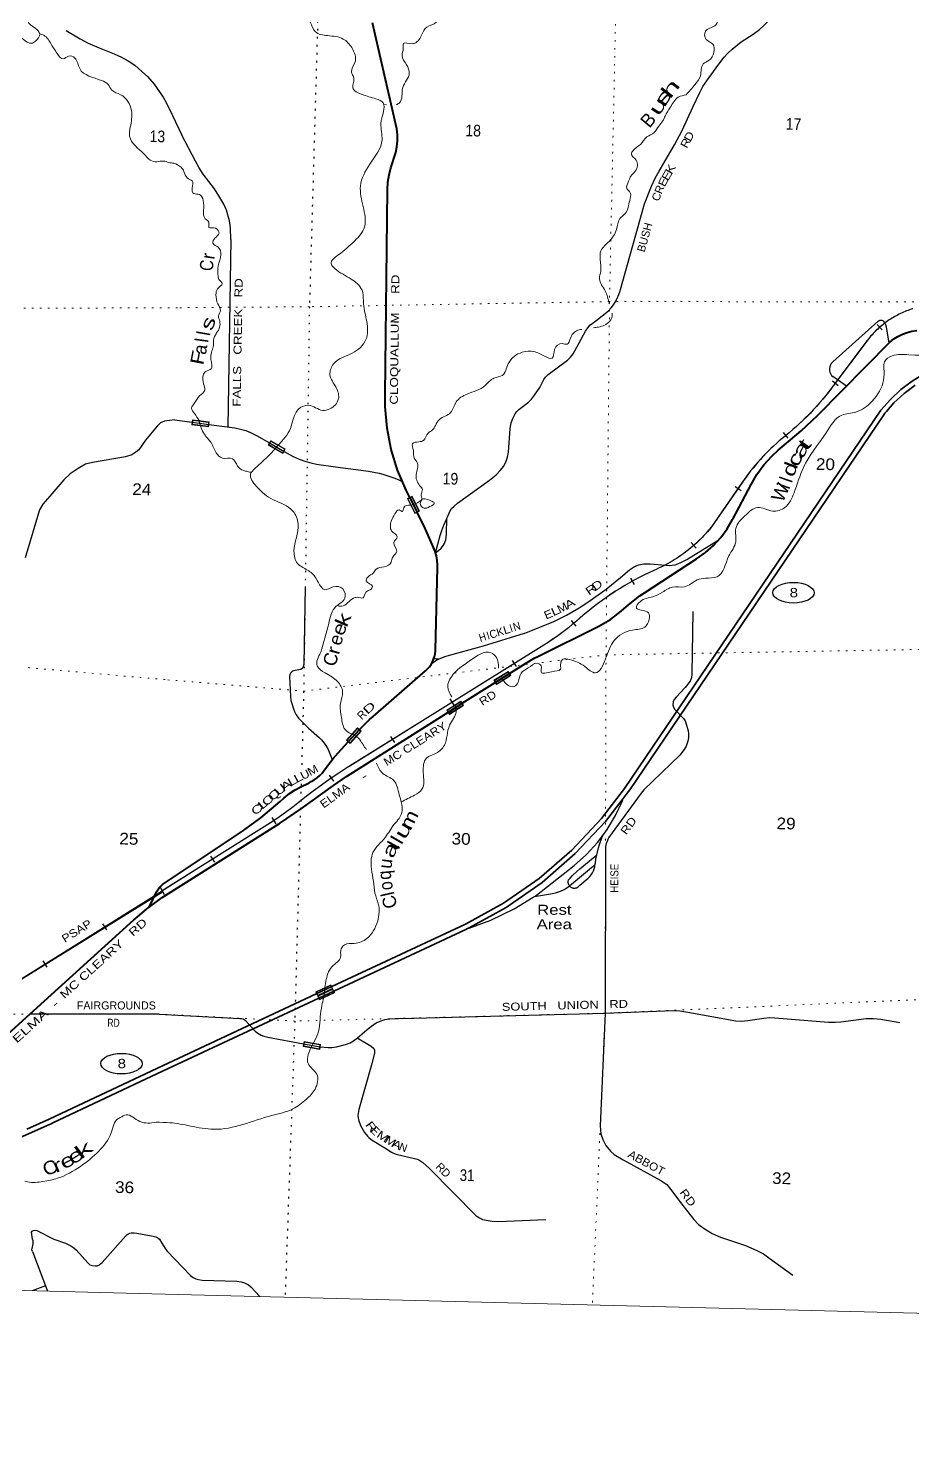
# Model space of a CAD drawing. Header units: feet. Extents: x -751810 to -497223, y -177792 to 12311.
# Drawn here: x -597075 to -583804, y -177792 to -156551 of the extents above; entities that cross this region are included whole.
import ezdxf
from ezdxf.enums import TextEntityAlignment as Align

# ---------------------------------------------------------------- set-up
doc = ezdxf.new("R2010")
doc.units = ezdxf.units.FT
doc.header["$LTSCALE"] = 80
doc.linetypes.add('DOTTED', pattern=[1.5, 0.3, -1.2])
for name, color, linetype, lineweight in [('17', 7, 'Continuous', 25), ('23', 7, 'Continuous', 70), ('24', 7, 'Continuous', 25), ('26', 7, 'Continuous', 40), ('29', 7, 'Continuous', 25), ('31', 7, 'Continuous', 13), ('34', 7, 'Continuous', 25), ('39', 7, 'Continuous', 13), ('4', 7, 'Continuous', 13), ('59', 7, 'Continuous', 13), ('6', 7, 'DOTTED', 25), ('61', 7, 'Continuous', 13), ('7', 7, 'DOTTED', 13)]:
    doc.layers.add(name, color=color, linetype=linetype, lineweight=lineweight)
for name, color, linetype in [('27', 7, 'Continuous'), ('30', 7, 'Continuous'), ('41', 7, 'Continuous'), ('45', 7, 'Continuous')]:
    doc.layers.add(name, color=color, linetype=linetype)

msp = doc.modelspace()

# ---------------------------------------------------------------- linework, layer by layer
at = {"layer": '17'}
for centre in [(-585592.11, -165015.45), (-595676.39, -172078.05)]:
    msp.add_ellipse(centre, major_axis=(-309.24, 1), ratio=0.500121, dxfattribs=at)
at = {"layer": '23', "lineweight": 35}
for points in [[(-595134.45, -172143.83), (-592520.01, -170921.84), (-590515.5, -169984.95), (-589945.25, -169671.21), (-589410.93, -169299.59), (-588918.37, -168874.15), (-588472.98, -168399.55), (-588128.5, -167951.88), (-584279.72, -162278.35), (-584138.83, -162116.29), (-583981.77, -161969.85), (-583810.27, -161840.63), (-583626.2, -161730.05)], [(-588150.2, -168102.93), (-588086.29, -168019.87), (-588066.91, -167994.69), (-588050.07, -167969.87), (-584237.38, -162349.53), (-584219.7, -162323.47), (-584198.89, -162299.53), (-584084.88, -162168.39), (-583933.57, -162027.31), (-583768.33, -161902.81)], [(-590483.74, -170052.89), (-590458.74, -170039.2), (-589905.71, -169734.94), (-589364.94, -169358.83), (-588866.44, -168928.26), (-588415.68, -168447.94), (-588150.2, -168102.93)], [(-595136.65, -172228.13), (-592488.29, -170989.8), (-590508.74, -170064.57), (-590483.74, -170052.89)], [(-597285.04, -173221.68), (-597244.01, -173205.04), (-596755.61, -172989.71), (-596730.37, -172978.58), (-596705.61, -172966.92), (-595136.65, -172228.13)], [(-597096.84, -173058.23), (-596762.57, -172910.85), (-595134.45, -172143.83)]]:
    msp.add_lwpolyline(points, dxfattribs=at)
at = {"layer": '24'}
for points in [[(-588454.55, -168657.29), (-588387.22, -168567), (-588262.23, -168356.58), (-588159.92, -168134.26), (-588150.2, -168102.93)], [(-589469.43, -169564.75), (-589451, -169553.38), (-589449.8, -169552.43), (-588883.41, -169104.51), (-588699.52, -168943.02), (-588533.52, -168763.19), (-588454.55, -168657.29)], [(-588544.01, -168947.93), (-588518.22, -168839.34), (-588503.59, -168792.68), (-588467.43, -168692.84), (-588454.55, -168657.29)], [(-588954.89, -169409.75), (-588958.47, -169404.91), (-588963.28, -169396.73), (-588967.2, -169388.1), (-588970.2, -169379.11), (-588972.25, -169369.85), (-588973.31, -169360.42), (-588973.39, -169350.94), (-588972.9, -169345.92), (-588966.85, -169320.95), (-588945.19, -169295.92), (-588909.4, -169254.55), (-588845.35, -169194.53), (-588796.42, -169156.29), (-588571.68, -168970.78), (-588544.01, -168947.93)], [(-588571.2, -169101.96), (-588565.64, -169067.69), (-588550.95, -168977.17), (-588544.01, -168947.93)], [(-588954.89, -169409.75), (-588594.77, -169113.27), (-588571.2, -169101.96)], [(-588954.89, -169409.75), (-588952.84, -169412.53), (-588946.44, -169419.53), (-588939.35, -169425.82), (-588931.63, -169431.33), (-588923.38, -169436.01), (-588914.69, -169439.8), (-588905.65, -169442.66), (-588896.36, -169444.56), (-588886.92, -169445.47), (-588877.44, -169445.4), (-588868.02, -169444.33), (-588858.76, -169442.29), (-588850.33, -169439.48), (-588825.29, -169424.9), (-588800.33, -169403.62), (-588672.62, -169294.76), (-588649.23, -169271.24), (-588628.42, -169245.41), (-588610.43, -169217.55), (-588595.45, -169187.96), (-588583.64, -169156.96), (-588575.14, -169124.9), (-588573.9, -169117.69), (-588571.2, -169101.96)], [(-589469.43, -169564.75), (-589449.8, -169564.26), (-589207.26, -169524.44), (-589147.39, -169510.63), (-589089.29, -169490.65), (-589033.6, -169464.7), (-588992.29, -169440.54), (-588954.89, -169409.75)], [(-590483.74, -170052.89), (-590458.74, -170044.13), (-590131.76, -169925.76), (-589781.62, -169757.41), (-589499.8, -169583.5), (-589469.43, -169564.75)]]:
    msp.add_lwpolyline(points, dxfattribs=at)
at = {"layer": '26'}
for p, q in [((-591351.79, -163585.35), (-591238.21, -163811.27)), ((-590069.08, -166363.06), (-589853.18, -166226.89)), ((-590561.93, -166673.89), (-590069.08, -166363.06)), ((-590777.84, -166810.06), (-590561.93, -166673.89)), ((-592276.81, -167253), (-592103.24, -167064.75)), ((-595293.83, -169755.86), (-595262.8, -169732.29))]:
    msp.add_line(p, q, dxfattribs=at)
for points in [[(-591351.79, -163585.35), (-591405.97, -163477.57), (-591533.35, -163178.08), (-591628.73, -162866.93), (-591691.06, -162547.51), (-591719.66, -162223.32), (-591720.83, -162041.76), (-591682.82, -158971.24), (-591678.04, -158859.57), (-591661.62, -158749.02), (-591633.73, -158640.79), (-591619.15, -158597.65), (-591575.14, -158459.41), (-591561.7, -158414.35), (-591543.1, -158327.04), (-591533.72, -158238.26), (-591533.68, -158148.98), (-591542.97, -158060.2), (-591911.78, -156469.81)], [(-589853.18, -166226.89), (-589613.5, -166075.73), (-589472.53, -165992.82), (-589437.41, -165975.13), (-588511.52, -165518.97), (-588338.43, -165414.81), (-588177.17, -165293.13), (-588070.45, -165196.45), (-587899.32, -165063.27), (-587828.1, -165015.76), (-587045.6, -164506.25), (-586914.49, -164412.82), (-586793.86, -164306.21), (-586685.04, -164187.57), (-586589.21, -164058.2), (-586507.43, -163919.53), (-586502.42, -163909.83), (-586228.76, -163392.59), (-586140.21, -163240.46), (-586036.24, -163098.42), (-585918, -162968.03), (-585821.9, -162879.75), (-585634.81, -162723.03), (-585476.48, -162588.34), (-585230.5, -162359.21), (-584144.91, -161255.41), (-584086.83, -161209.76), (-584024.29, -161170.43), (-583957.99, -161137.86), (-583888.64, -161112.39), (-583817.02, -161094.31), (-583743.89, -161083.82)], [(-592103.24, -167064.75), (-591956.91, -166918.96), (-591900.92, -166870.59), (-591116.38, -166185.3), (-591084.64, -166156.47), (-591056.08, -166124.48), (-591031.02, -166089.69), (-591009.74, -166052.46), (-590992.47, -166013.21), (-590979.39, -165972.38), (-590970.65, -165930.4), (-590966.35, -165887.73), (-590965.89, -165871.35), (-590932.79, -164635.88), (-590932.45, -164596.61), (-590937.44, -164529.68), (-590949.4, -164463.63), (-590968.19, -164399.19), (-590993.62, -164337.07), (-591134.96, -164016.64), (-591238.21, -163811.27)], [(-595067.52, -169583.92), (-593307.92, -168475.69), (-592975.39, -168252.61), (-592496.2, -167904.77), (-592299.94, -167770.02), (-590777.84, -166810.06)], [(-595062.51, -169392.28), (-593859.4, -168591.28), (-593585.28, -168389.25), (-593294.99, -168145.61), (-593238.6, -168095.31), (-593157.16, -168028.27), (-593069.15, -167970.12), (-592997.05, -167931.58), (-592858.66, -167864.15), (-592829.68, -167848.86), (-592783.92, -167823.38), (-592741.08, -167793.26), (-592701.62, -167758.83), (-592665.97, -167720.46), (-592634.54, -167678.57), (-592628.73, -167669.74), (-592502.34, -167500.84), (-592426.04, -167414.45), (-592276.81, -167253)], [(-595262.8, -169732.29), (-595148.72, -169502.87), (-595131.02, -169471.2), (-595110.11, -169441.55), (-595086.21, -169414.25), (-595062.51, -169392.28)], [(-595262.93, -169732.54), (-595262.8, -169732.29), (-595067.52, -169583.92)], [(-598584.31, -172722.3), (-597051.8, -171335.15), (-595490.95, -169922.35), (-595465.81, -169899.59), (-595440.95, -169878.81), (-595293.83, -169755.85)]]:
    msp.add_lwpolyline(points, dxfattribs=at)
at = {"layer": '29'}
for p, q in [((-594035.6, -159719.15), (-594082.74, -162527.47)), ((-585003.82, -161554.04), (-584320.98, -160941.13)), ((-584796.66, -161918.76), (-585002.84, -161773.84)), ((-594880.38, -162424.64), (-594617.91, -162459.11)), ((-594617.91, -162459.11), (-594363.76, -162493.05)), ((-594363.76, -162493.05), (-593978.12, -162544.55)), ((-593456.93, -162768.42), (-593236.31, -162896.41)), ((-592920.19, -164921.8), (-592938.87, -166090.22)), ((-587100.55, -165294.56), (-587116.31, -166230.27)), ((-595113.31, -171335.06), (-597052.9, -171335.07)), ((-595113.31, -171335.06), (-593901.88, -171398.95)), ((-593480.35, -171682.45), (-592944.38, -171781.6)), ((-592944.38, -171781.6), (-592693.82, -171827.87)), ((-597012.1, -174897.12), (-596788.54, -175489.07)), ((-596818.15, -175412.24), (-597016.28, -175483.1))]:
    msp.add_line(p, q, dxfattribs=at)
for points in [[(-587829.62, -159180.79), (-587723.18, -158919.41), (-587667.74, -158799.93), (-587608.03, -158693.26), (-587377.72, -158296.45), (-587262.57, -158083.11), (-587104.77, -157733.23), (-586998.15, -157511.35), (-586951.23, -157421.75), (-586882.99, -157323.61), (-586729.46, -157106), (-586632.43, -156981.2), (-586576.98, -156923.6), (-586511.94, -156862.79), (-586375.47, -156751.85), (-586196.34, -156640.92), (-586101.44, -156569.45), (-586034.27, -156504.38), (-585913.78, -156383.84), (-585872.2, -156333.7)], [(-596507.15, -156585.59), (-596298.95, -156707.49), (-596174.69, -156773.43), (-596013.71, -156845.85), (-595784.65, -156932.33), (-595677.68, -156980.97), (-595577.21, -157036.1), (-595474.56, -157104.2), (-595369.76, -157196.08), (-595286.56, -157274.99), (-595188.24, -157386.32), (-595049.94, -157585.22), (-595006.72, -157665.2), (-594911.65, -157857.62), (-594768.73, -158154)], [(-594035.6, -159719.15), (-594039.25, -159542.78), (-594056.31, -159436.11), (-594103.22, -159278.24), (-594141.61, -159188.64), (-594214.11, -159060.64), (-594282.34, -158958.24), (-594448.67, -158736.37), (-594512.64, -158642.5), (-594568.09, -158544.37), (-594768.85, -158153.66)], [(-588193.9, -160489.75), (-588188.54, -160469.16), (-587829.62, -159180.79)], [(-588712.6, -161095.22), (-588680.13, -161042.67), (-588659.87, -161017.07), (-588647.62, -161004.81), (-588614.03, -160975.47), (-588560.19, -160936.54), (-588370.4, -160787.2), (-588329.34, -160745.06), (-588295.76, -160699.73), (-588270.17, -160659.2), (-588240.32, -160603.73), (-588211.52, -160540.8), (-588193.9, -160489.75)], [(-584320.98, -160941.13), (-584306.42, -160932.81), (-584294.69, -160929.61), (-584265.37, -160928.01), (-584257.37, -160931.74), (-584246.71, -160939.21), (-584230.85, -160960.16)], [(-584230.85, -160960.16), (-584213.66, -160991.48), (-584203.45, -161027.02), (-584163.52, -161270.98)], [(-590796.07, -163903.06), (-590746.48, -163785.2), (-590721.96, -163749.99), (-590686.77, -163716.93), (-590632.4, -163673.19), (-590154.73, -163327.58), (-590055.57, -163247.57), (-589992.66, -163182.51), (-589941.48, -163116.37), (-589905.23, -163043.84), (-589883.9, -162981.97), (-589868.98, -162909.43), (-589843.39, -162551.01), (-589829.53, -162468.88), (-589805, -162401.67), (-589769.82, -162334.47), (-589750.63, -162304.6), (-589715.44, -162269.4), (-589570.43, -162158.46), (-589524.59, -162114.73), (-589476.61, -162051.79), (-589399.84, -161936.59), (-589340.13, -161817.12), (-589315.61, -161784.05), (-589276.15, -161744.58), (-588981.87, -161526.97), (-588940.83, -161484.84), (-588919.51, -161458.17), (-588900.84, -161433.1), (-588871.53, -161386.7), (-588712.6, -161095.22)], [(-585003.82, -161554.04), (-585024.52, -161577.64), (-585037.31, -161597.91), (-585049.04, -161629.91), (-585053.31, -161650.18), (-585051.17, -161686.45), (-585046.91, -161705.65), (-585038.38, -161729.12), (-585026.65, -161746.18), (-585020.25, -161755.78), (-585002.84, -161773.84)], [(-594880.38, -162424.64), (-595030.5, -162440.83), (-595088.84, -162468.93), (-595142.87, -162518.66), (-595315.74, -162726.2), (-595417.3, -162871.05), (-595462.68, -162907.8), (-595521.03, -162948.87), (-595618.27, -162976.98), (-596110.96, -163063.45), (-596216.84, -163087.24), (-596327.05, -163149.93), (-596445.9, -163234.25), (-596543.14, -163322.88), (-596750.59, -163565.01), (-596856.47, -163688.24), (-596906.17, -163772.56), (-597122.26, -164490.31)], [(-593978.12, -162544.55), (-593891.03, -162562.55), (-593812.13, -162583.88), (-593739.63, -162611.62), (-593661.4, -162650.23)], [(-593661.4, -162650.23), (-593651.02, -162655.82), (-593456.93, -162768.42)], [(-593236.31, -162896.41), (-593102.03, -162974.28), (-593010.34, -163014.81), (-592912.25, -163048.95), (-592835.48, -163068.15), (-592748.05, -163085.21), (-592464.44, -163125.75), (-591967.59, -163194.02), (-591811.92, -163221.75), (-591756.48, -163236.68), (-591677.58, -163262.28), (-591573.09, -163298.55), (-591515.52, -163322.02), (-591462.21, -163349.75)], [(-590961.99, -164416.94), (-590895.77, -164158.55), (-590871.24, -164083.88), (-590838.72, -164001.2), (-590796.07, -163903.06)], [(-590961.99, -164416.94), (-590917.62, -164380.95), (-590879.24, -164344.68), (-590845.12, -164299.88), (-590831.79, -164276.95), (-590817.4, -164246.54), (-590809.4, -164223.62), (-590804.6, -164188.94), (-590800.34, -164131.34), (-590796.07, -163903.06)], [(-589632.09, -165626.16), (-589187.14, -165446.59), (-588996.28, -165349.53), (-588807.56, -165241.79), (-588663.61, -165146.85), (-588402.39, -164964.44), (-588189.14, -164789.5), (-588052.67, -164670.03), (-587979.09, -164624.16), (-587911.92, -164597.49), (-587836.22, -164583.63), (-587745.59, -164580.43), (-587447.05, -164606.03), (-587410.79, -164603.89), (-587366.01, -164597.49), (-587325.45, -164583.62), (-587284.97, -164563.36), (-587193.28, -164516.42), (-586721.25, -164227.05)], [(-589632.09, -165626.16), (-590249.26, -165814.67), (-590794.5, -165968.08)], [(-592938.87, -166090.22), (-592947.98, -166126.88), (-592954.38, -166141.81), (-592964.5, -166151.95), (-592986.37, -166165.28), (-593013.55, -166173.28), (-593096.71, -166188.21), (-593110.05, -166193.01), (-593119.64, -166200.48), (-593139.36, -166222.35), (-593151.63, -166246.35), (-593156.42, -166271.41), (-593141.5, -166572.22), (-593132.97, -166630.89), (-593115.91, -166693.82), (-593095.65, -166758.89), (-593081.25, -166794.63), (-593053.53, -166846.9), (-593019.41, -166894.9), (-592981.56, -166939.16), (-592870.68, -167045.83), (-592706.48, -167190.9), (-592676.09, -167221.31), (-592633.98, -167269.83), (-592608.92, -167306.64), (-592576.4, -167367.97), (-592516.45, -167516.82)], [(-590912.57, -166011.68), (-590932.56, -166021.02), (-590948.82, -166030.88), (-590975.47, -166049.01), (-591033.4, -166093.85)], [(-590912.57, -166011.68), (-590933.09, -166012.49), (-590950.15, -166011.42), (-590965.88, -166007.41), (-590976.81, -166000.76), (-590986.23, -165993.74)], [(-590794.5, -165968.08), (-590831.27, -165978.89), (-590851.79, -165986.08), (-590912.57, -166011.68)], [(-587116.31, -166230.27), (-587123.93, -166292.5), (-587142.05, -166340.51), (-587218.82, -166438.65), (-587355.3, -166579.45), (-587384.09, -166616.78), (-587397.95, -166651.99), (-587403.28, -166697.85), (-587393.68, -166733.06), (-587373.43, -166766.12), (-587244.41, -166899.46), (-587217.76, -166938.93), (-587197.5, -167001.87), (-587180.44, -167053.07), (-587174.04, -167085.07), (-587169.03, -167126.61), (-587170.1, -167168.21), (-587169.77, -167189.61), (-587176.17, -167240.81), (-587201.76, -167317.61), (-587231.62, -167364.55), (-587299.86, -167449.89), (-587837.24, -167970.44), (-587878.81, -168020.57), (-588366.91, -168693.42)], [(-588415.44, -168867.22), (-588419.2, -171321.4), (-588493.59, -173011.02)], [(-588366.91, -168693.42), (-588385.8, -168730.45), (-588402.86, -168777.39), (-588411.39, -168818.99), (-588415.44, -168867.22)], [(-593901.88, -171398.95), (-593877.45, -171402.03), (-593857.19, -171408.43), (-593836.93, -171415.9), (-593819.33, -171427.1), (-593763.89, -171484.7), (-593672.19, -171589.24), (-593646.07, -171611.11), (-593604.49, -171637.77), (-593581.03, -171649.51), (-593542.11, -171663.91), (-593480.35, -171682.45)], [(-592693.82, -171827.87), (-592575.57, -171838.32), (-592522.26, -171836.18), (-592451.89, -171827.65), (-592315.41, -171789.25), (-592245.04, -171763.65), (-592193.86, -171735.91), (-592134.15, -171688.98), (-591961.42, -171541.77), (-591856.93, -171467.1), (-591797.22, -171439.37), (-591724.72, -171418.03), (-591652.22, -171407.37), (-591572.06, -171401.74)], [(-591572.06, -171401.74), (-591519.25, -171401.74), (-591289.36, -171395.94), (-588419.2, -171321.4), (-587394.81, -171280.02)], [(-587394.81, -171280.02), (-587297.72, -171283.62), (-587178.31, -171304.96), (-586457.53, -171437.23), (-586376.5, -171441.5), (-586278.41, -171432.96), (-586035.3, -171394.56), (-585954.27, -171386.03), (-585873.24, -171390.29), (-585067.17, -171454.3), (-584964.81, -171454.3), (-584883.77, -171450.03), (-584504.2, -171403.1), (-584393.31, -171398.83), (-584282.42, -171411.63), (-583996.67, -171458.56)], [(-592137.76, -171692.06), (-591930.33, -171813.83), (-591888.05, -171850.18), (-591878.7, -171878.24), (-591881.99, -171921.82), (-591923.73, -172096.27), (-592117.15, -172766.99), (-592128.83, -172853.53), (-592121.82, -172921.35), (-592088.76, -173005.82), (-592028.31, -173108.45), (-591986.23, -173164.58), (-591961.66, -173189.12), (-591913.43, -173223.64), (-591724.41, -173342.33), (-591623.87, -173405.48), (-591585.28, -173425.34), (-591552.55, -173437.04), (-591260.33, -173504.86), (-591239.29, -173509.54), (-591212.43, -173522.42), (-591154, -173562.18), (-591054.15, -173650.99), (-590355.74, -174360.9), (-590305.38, -174392.45), (-590258.63, -174415.84), (-590115.17, -174441.11), (-590020.18, -174443.91), (-589307.55, -174413.58)], [(-588493.59, -173011.02), (-588484.96, -173128.49), (-588455.1, -173213.83), (-588408.19, -173307.7), (-588339.95, -173388.77), (-588284.51, -173439.97), (-588148.03, -173521.04), (-587585.06, -173828.25), (-587491.23, -173892.26), (-587435.79, -173960.53), (-587252.39, -174203.74), (-587086.06, -174417.08), (-587017.82, -174489.61), (-586919.73, -174562.15), (-586813.11, -174626.15), (-586689.42, -174681.62), (-586314.11, -174805.36), (-586143.51, -174877.9), (-586043.29, -174931.24), (-585960.12, -174988.83), (-585600.79, -175252.3)], [(-597012.1, -174897.12), (-597020.41, -174869.26), (-597018.25, -174851.97), (-597003.12, -174780.63), (-597003.12, -174737.39), (-597011.77, -174709.29), (-597024.73, -174607.68), (-597018.25, -174590.39), (-596996.64, -174579.58), (-596975.03, -174575.26), (-596949.1, -174579.58), (-596694.13, -174711.45), (-596516.94, -174771.98), (-596434.83, -174808.73), (-596391.62, -174838.99), (-596350.56, -174873.58), (-596182.02, -175065.98), (-596149.61, -175094.08), (-596131.77, -175102.18), (-596110.71, -175107.06), (-596073.98, -175111.38), (-596042.1, -175110.83), (-596029.14, -175106.51), (-596008.61, -175096.78), (-595990.24, -175082.73), (-595964.31, -175058.95), (-595613.73, -174661.73), (-595594.27, -174644.42), (-595574.84, -174631.46), (-595551.06, -174620.64), (-595533.77, -174615.24), (-595513.24, -174614.15), (-595488.41, -174616.33), (-595445.19, -174622.82), (-595200.38, -174666.15)], [(-595201.92, -174665.89), (-595161.2, -174674.7), (-595124.94, -174693.9), (-595107.88, -174710.97), (-595071.63, -174770.71), (-595022.59, -174849.64), (-594992.73, -174890.18), (-594638.74, -175257.13), (-594602.49, -175284.86), (-594559.84, -175304.06), (-594521.46, -175314.73), (-594463.88, -175323.26), (-593943.56, -175342.46), (-593879.59, -175351), (-593830.54, -175365.93), (-593772.96, -175393.66), (-593734.58, -175425.67), (-593598.1, -175570.74)]]:
    msp.add_lwpolyline(points, dxfattribs=at)
at = {"layer": '31'}
for p, q in [((-594609.16, -162421.55), (-594361.25, -162453.84)), ((-594361.25, -162453.84), (-594370.94, -162528.21)), ((-593436.08, -162736.7), (-593219.39, -162861.38)), ((-593219.39, -162861.38), (-593256.8, -162926.38)), ((-592934.84, -171745.71), (-592688.91, -171790.68)), ((-592688.91, -171790.68), (-592702.4, -171864.45))]:
    msp.add_line(p, q, dxfattribs=at)
for points in [[(-594370.94, -162528.21), (-594618.84, -162495.92), (-594609.16, -162421.55)], [(-593256.8, -162926.38), (-593473.49, -162801.7), (-593436.08, -162736.7)], [(-592702.4, -171864.45), (-592948.33, -171819.48), (-592934.84, -171745.71)]]:
    msp.add_lwpolyline(points, dxfattribs=at)
for points in [[(-594609.87, -162489.01), (-594602.25, -162430.51), (-594370.21, -162460.74), (-594377.84, -162519.24)], [(-593462.56, -162798.75), (-593433.13, -162747.62), (-593230.31, -162864.32), (-593259.74, -162915.45)], [(-592939.02, -171813.05), (-592928.41, -171755.01), (-592698.21, -171797.1), (-592708.82, -171855.14)]]:
    msp.add_lwpolyline(points, close=True, dxfattribs=at)
at = {"layer": '34'}
for p, q in [((-584336.13, -160991.35), (-584263.04, -161074.37)), ((-585008.59, -161838.83), (-584920.08, -161905.17)), ((-585744.94, -162614.31), (-585674.91, -162699.92)), ((-586467.07, -163421.11), (-586376.22, -163484.21)), ((-587126.28, -164262.46), (-587053.2, -164345.49)), ((-588037.96, -164796.29), (-587983.75, -164892.71)), ((-588927.52, -165432.55), (-588856.31, -165517.19)), ((-589812, -166029.79), (-589753.6, -166123.73)), ((-590746.99, -166609.07), (-590688.59, -166703.01)), ((-591639.77, -167169.19), (-591581.37, -167263.13)), ((-592560.03, -167749.83), (-592497.53, -167841.08)), ((-593420.85, -168388.48), (-593358.56, -168479.88)), ((-594339.3, -168963.93), (-594280.38, -169057.54)), ((-595064.84, -169481.33), (-595092.71, -169436.19)), ((-595028.95, -169539.2), (-595064.82, -169481.23)), ((-595898.29, -170072.81), (-595956.39, -169978.69)), ((-596791.67, -170632.36), (-596849.77, -170538.24))]:
    msp.add_line(p, q, dxfattribs=at)
at = {"layer": '34', "lineweight": 13}
for p, q in [((-584492.61, -161239.57), (-584981.63, -161892.06)), ((-586400.95, -163419.69), (-586821.84, -164025.74)), ((-589337.65, -165800.94), (-592252.91, -167613.38)), ((-592927.34, -168086.8), (-593105.02, -168228.3)), ((-593398.81, -168438.2), (-595048.61, -169476.74)), ((-598255.54, -171477.32), (-595059.47, -169504.39))]:
    msp.add_line(p, q, dxfattribs=at)
at = {"layer": '34'}
for points in [[(-583803.32, -160756.69), (-583804.38, -160756.95), (-583827.44, -160764.61), (-583850.6, -160772.59), (-583873.5, -160780.93), (-583896.24, -160789.74), (-583918.75, -160798.93), (-583941.19, -160808.51), (-583963.49, -160818.36), (-583985.52, -160828.78), (-584007.42, -160839.47), (-584029.15, -160850.66), (-584050.74, -160862.11), (-584071.98, -160874.02), (-584093.08, -160886.2), (-584113.93, -160898.75), (-584134.62, -160911.78), (-584154.97, -160925.06), (-584175.27, -160938.74), (-584195.13, -160952.75), (-584214.93, -160967.15), (-584234.29, -160981.9), (-584253.52, -160996.93), (-584272.41, -161012.21), (-584291.13, -161027.96), (-584309.42, -161044.06), (-584327.48, -161060.33), (-584345.38, -161077.07), (-584362.86, -161093.95), (-584380.09, -161111.21), (-584396.96, -161128.9), (-584413.53, -161146.67), (-584429.84, -161164.8), (-584445.8, -161183.37), (-584461.46, -161202.01), (-584476.78, -161220.89), (-584491.73, -161240.24), (-584980.75, -161892.72), (-585020.8, -161946.69), (-585063.89, -162003.03), (-585108.39, -162058.93), (-585153.91, -162113.57), (-585199.94, -162167.57), (-585247.37, -162221.13), (-585295.26, -162273.48), (-585344.24, -162325.15), (-585394.56, -162375.79), (-585445.08, -162425.54), (-585496.68, -162474.61), (-585549.62, -162522.65), (-585602.76, -162569.81), (-585656.66, -162616.01), (-585711.92, -162661.21), (-585718.8, -162666.59), (-585762.39, -162702.51), (-585805.8, -162739.34), (-585848.11, -162776.87), (-585890.07, -162815.04), (-585931.21, -162853.72), (-585971.88, -162893.49), (-586011.47, -162933.97), (-586050.51, -162974.8), (-586089.09, -163016.72), (-586126.68, -163058.88), (-586163.63, -163101.86), (-586199.67, -163145.81)], [(-586199.67, -163145.81), (-586234.99, -163189.86), (-586269.66, -163234.69), (-586303.43, -163280.52), (-586336.48, -163326.43), (-586368.71, -163372.87), (-586400.04, -163420.31), (-586820.96, -164026.4), (-586833.66, -164042.29), (-586858.39, -164071.76), (-586883.5, -164100.93), (-586909.27, -164129.64), (-586935.41, -164158.04), (-586962.09, -164185.71), (-586989.15, -164213.06), (-587016.67, -164239.89), (-587044.84, -164266.26), (-587073.29, -164292.03), (-587102.29, -164317.56), (-587131.65, -164342.29), (-587161.58, -164366.77), (-587191.86, -164390.44), (-587222.5, -164413.79), (-587253.4, -164436.52), (-587284.97, -164458.83), (-587316.87, -164480.31), (-587348.94, -164501.39), (-587381.68, -164522.02), (-587414.47, -164541.95), (-587447.72, -164561.38), (-587481.51, -164580.07), (-587515.27, -164598.25), (-587549.49, -164615.92), (-587584.25, -164632.86), (-587618.98, -164649.31), (-587653.97, -164665.15), (-587689.47, -164680.24), (-587763.73, -164714.99), (-587836.8, -164751.24), (-587909.28, -164788.77), (-587981.79, -164827.36), (-588053.09, -164867.43), (-588123.38, -164908.61), (-588193.7, -164950.82), (-588262.8, -164994.53), (-588330.91, -165039.33), (-588398.84, -165085.6), (-588465.34, -165132.76), (-588531.43, -165180.77), (-588596.76, -165230.48), (-588660.63, -165281.07), (-588723.92, -165332.95), (-588786.39, -165385.47), (-588848.08, -165439.7), (-588861.94, -165452.14), (-588911.68, -165493.99), (-588970.46, -165541), (-589029.33, -165587.05), (-589089.26, -165632.25), (-589150.46, -165676.22), (-589211.78, -165719.24), (-589273.77, -165761.16), (-589337.06, -165801.87), (-592252.32, -167614.31), (-592282.07, -167633.22), (-592414.24, -167719.3), (-592544.91, -167808.81), (-592673.77, -167899.21), (-592800.96, -167991.73), (-592926.66, -168087.67), (-593104.35, -168229.17), (-593122.62, -168242.71), (-593213.09, -168309.84), (-593304.66, -168375.37), (-593398.21, -168439.12), (-595064.91, -169488.47)], [(-598256.13, -171476.39), (-595065.03, -169488.45)]]:
    msp.add_lwpolyline(points, dxfattribs=at)
at = {"layer": '34', "lineweight": 13}
for centre, radius, start, end in [((-583381.72, -162088.73), 1398.27, 107.56056, 142.60553), ((-588276.25, -159489.32), 4077.7, 308.95403, 323.89705), ((-583680.1, -165194.47), 3248.53, 128.73158, 146.88395), ((-588541.18, -162645.15), 2205.03, 292.7092, 321.23646), ((-585728.14, -168935.8), 4686.89, 114.74421, 131.97338), ((-591642.37, -162172.38), 4298.62, 302.42221, 310.28975), ((-587403.39, -175239.06), 9037.08, 122.45412, 127.68018), ((-597009.89, -163073.33), 6466.97, 303.94443, 307.14382)]:
    msp.add_arc(centre, radius, start, end, dxfattribs=at)
at = {"layer": '39'}
msp.add_line((-591738.33, -157695.28), (-591698.87, -157697.62), dxfattribs=at)
for points in [[(-584536.94, -149636.36), (-584687.78, -149737.71), (-584759.13, -149879.32), (-584900.71, -149916.82), (-584979.55, -149935.41), (-585179.19, -149959.67), (-585366.56, -150070.8), (-585522.22, -150204.7), (-585636.12, -150264.9), (-585729.33, -150297.31), (-585926.83, -150315.57), (-586058.91, -150379.44), (-586160.36, -150421.76), (-586146.55, -150530.8), (-586195.6, -150568.1), (-586289.22, -150523.96), (-586404.79, -150568.01), (-586410.21, -150731.06), (-586450.01, -150806.82), (-586392.8, -150957), (-586408.77, -151047.33), (-586394.19, -151120.13), (-586400.7, -151238.84), (-586329.46, -151391.31), (-586088.33, -151692.15), (-586055.59, -151857.96), (-585913.57, -152088.37), (-585857.44, -152194.22), (-585751.53, -152419.88), (-585638.57, -152597.35), (-585597.32, -152741.17), (-585666.92, -152991.58), (-585719.5, -153101.33), (-585718.5, -153246.37), (-585816.95, -153337.09), (-585851.47, -153449.21), (-585895.71, -153545.02), (-585917.12, -153607.04), (-585839.97, -153668.99), (-585852.67, -153795.63), (-585759.06, -153839.78), (-585686.84, -153849.26), (-585621.67, -153906.94), (-585597.56, -154100.78), (-585628.1, -154214.99), (-585587.06, -154272.2), (-585602.69, -154346.42), (-585561.3, -154387.52), (-585552.34, -154440.06), (-585477.99, -154443.54), (-585329.31, -154643.87), (-585256.39, -154715.8), (-585219.95, -154801.12), (-585186.75, -154944.78), (-585303.66, -154956.58), (-585409.93, -155037.07), (-585509.67, -155093.52), (-585580.3, -155200.9), (-585591.45, -155253.05), (-585574.03, -155382.3), (-585630.3, -155475.86), (-585684.75, -155482.85), (-585735.11, -155582.57), (-585836.69, -155630.93), (-585922.66, -155798.43), (-585956.13, -155860.21), (-585963.06, -156095.74), (-586018.36, -156143), (-586064.61, -156238.77), (-586135.02, -156239.4), (-586185.2, -156234.38), (-586288.67, -156276.66), (-586335.08, -156283.8), (-586352.08, -156231.09), (-586424.55, -156233.69), (-586487.38, -156159.94), (-586524.91, -156126.98), (-586544.17, -156086.31), (-586583.96, -156065.39), (-586576.59, -156001.08), (-586650.52, -155977.46), (-586703.25, -155998.58), (-586717.34, -156094.99), (-586763.34, -156178.68), (-586725.39, -156288.2), (-586746.93, -156356.26), (-586737.05, -156461.19), (-586790.67, -156524.59), (-586912.78, -156592.69), (-586903.33, -156717.76), (-586802.26, -156790.25), (-586788.69, -156911.37), (-586859.58, -157030.83), (-586947.21, -157085.5), (-586989.11, -157261.93), (-587070.3, -157393.27), (-587202.3, -157549.8)], [(-591552.91, -157698.81), (-591505.29, -157670.52), (-591456.22, -157439.85), (-591357.18, -157224.26), (-591398.81, -157098.56), (-591466.24, -156956.23), (-591447.92, -156849.84), (-591446.45, -156779.37), (-591315.76, -156781.94), (-591242.79, -156755.18), (-591095.37, -156534.5), (-590952.99, -156458.75), (-590938.27, -156332.14), (-591016.64, -156231.9), (-590989.15, -156071.3), (-591018.28, -155829.02), (-590991.29, -155595.9), (-590939.59, -155528.43), (-590896.31, -155382.24), (-590865.76, -155171.35), (-590805.38, -154977.16), (-590867.74, -154784.57), (-590803.22, -154681.1), (-590819.17, -154578.06), (-590826.87, -154465.11), (-590906.24, -154316.51), (-590855.17, -154279.25), (-590699.48, -154336.7), (-590645.94, -154277.32), (-590725.19, -154219.36), (-590699.34, -154137.29), (-590591.06, -154153.52), (-590522.82, -154160.91), (-590514.98, -154074.45), (-590599.59, -153984.16), (-590683.03, -154030.86), (-590753.95, -153958.96), (-590711.63, -153859.08), (-590671.91, -153787.35), (-590738.59, -153705.47), (-590761.71, -153656.67), (-590819.01, -153607.2), (-590876.39, -153561.76), (-590834.96, -153504.16), (-590759.02, -153527.81), (-590682.53, -153525.29), (-590673.61, -153483.17), (-590700.96, -153444.36), (-590629.79, -153407.49), (-590602.26, -153341.56), (-590623.12, -153280.72), (-590638.07, -153226.04), (-590569.33, -153209.27), (-590536.32, -153169.63), (-590439.31, -153244.06), (-590383.14, -153251.21), (-590325.66, -153099.25), (-590275.85, -153025.71), (-590311.95, -152924.29), (-590303.43, -152805.61), (-590326.21, -152740.71), (-590273.3, -152614.85), (-590247.95, -152556.94), (-590256.45, -152482.25), (-590174.09, -152391.21), (-590100.49, -152334.25), (-590023.62, -152313.6), (-589914, -152265.41), (-589770.53, -152233.99), (-589634.6, -152178.25), (-589523.13, -152138.15), (-589506.83, -152031.72), (-589472.1, -151909.53), (-589474.01, -151808.78), (-589455.43, -151496.94), (-589559.42, -151275.34), (-589572.73, -151142.14), (-589624.92, -151040.4), (-589627.26, -150959.78), (-589643.54, -150872.85), (-589579.82, -150710.95), (-589485.98, -150551.66), (-589525.59, -150469.59)], [(-594256.08, -150983.45), (-594172.56, -151029.4), (-594067.42, -151003.27), (-593994.54, -151077.22), (-593938.76, -151199.18), (-593817.5, -151268.03), (-593589.9, -151542.42), (-593531.73, -151742.98), (-593445.12, -151930), (-593361.53, -152165.29), (-593317.86, -152385.71), (-593383.13, -152525.42), (-593444.56, -152769.95), (-593559.22, -152963.07), (-593695.62, -153137.64), (-593663.89, -153351.77), (-593603.29, -153532.23), (-593700.58, -153759.94), (-593776.45, -153925.63), (-593644.42, -153960.46), (-593559.77, -154048.74), (-593650.68, -154163.77), (-593758.47, -154316.75), (-594014.33, -154432.56), (-594030.26, -154617.56), (-594003.17, -154765.13), (-594096.84, -154819.69), (-594179.11, -154906.7), (-594046.25, -154997.94), (-593849.38, -155106.56), (-593698.97, -155224.33), (-593744.18, -155366.45), (-593833.72, -155705.09), (-593766.02, -156026.69), (-593654.36, -156266.57), (-593355.08, -156383.25), (-593129.05, -156347.41), (-592955.85, -156336.73), (-592845.77, -156459.75), (-592766.28, -156602.31), (-592586.46, -156660.24), (-592348.17, -156711.26), (-592222.14, -156840.63), (-592174.53, -157065.15), (-592225.68, -157203.13), (-592189.5, -157300.53), (-592200.86, -157459.43), (-592133.6, -157513.12), (-592063.81, -157542.7), (-591858.02, -157609.19), (-591750.67, -157669.72), (-591745.32, -157798.73), (-591783.28, -157979.27), (-591766.25, -158223.33), (-591950.88, -158588.3), (-592090.44, -158913.87), (-592050.63, -159222.84), (-592030.88, -159529.39), (-592176.04, -159738.03), (-592429.98, -159954.59), (-592531.11, -160077.49), (-592474.36, -160153.13), (-592228.28, -160313.07), (-592070.62, -160469.26), (-592044.92, -160683.28), (-591996.14, -160948.1), (-592007.81, -161217.78), (-592215.25, -161423.18), (-592496.21, -161584.83), (-592547.87, -161746.96), (-592455.31, -161938.13), (-592420.69, -162110.02), (-592550.51, -162258.53), (-592657.57, -162280.59), (-592869.19, -162203.91), (-593015.13, -162257.44), (-593098.79, -162410.89), (-593141.95, -162551.04), (-593322.92, -162799.87)], [(-597087.22, -155895.08), (-597133.5, -156038.93), (-597093.41, -156187.1), (-597069, -156320.74), (-597080.43, -156441.34), (-596972.76, -156546.98), (-596902.88, -156637.5), (-596966.18, -156742.61), (-597025.44, -156775.29), (-597152.5, -156715.48), (-597284.63, -156621.28), (-597380.72, -156604.61), (-597384.29, -156731.46), (-597305.83, -156874.61), (-597394.81, -156962.91), (-597503.24, -156955.99), (-597679.14, -156844.5), (-597886.64, -156855.09), (-598009.93, -156875.98), (-598219.13, -156946.98), (-598346.92, -156913.34), (-598488.68, -156875.31), (-598983.51, -156731.13), (-599079.78, -156577.44), (-599173.8, -156558.81), (-599256.31, -156488.1), (-599428.95, -156475.43), (-599540.64, -156369.68), (-599697.97, -156313.1), (-600393.96, -156097.06), (-600525.95, -156069.36), (-600739.67, -156158.37), (-600907.84, -156129.7), (-600884.46, -156013.45), (-600639.37, -155953.49), (-600413.73, -155798.31), (-600405.7, -155655.45), (-600378.3, -155539.31), (-600437.67, -155432.95), (-600452.6, -155319.71), (-600429.38, -155209.5), (-600353.11, -155215.56), (-600277.8, -155255.86), (-600258.71, -155435.7), (-600095.29, -155776.57), (-599927.05, -155946.3), (-599730.48, -156038.18), (-599510.61, -156088.38), (-599381.11, -156204.68), (-599213.68, -156259.52), (-599101.34, -156270.57), (-598965.52, -156376.96), (-598794.18, -156435.94), (-598645.51, -156514.46), (-598439.09, -156542.13), (-598348.19, -156528.43), (-598094.97, -156537.2), (-597943.05, -156428.41), (-597629.93, -156452.88), (-597478.21, -156422.67), (-597424.99, -156246.77), (-597352.74, -156109.66), (-597252.98, -155995.44), (-597145.91, -155907.62), (-597087.22, -155895.08)], [(-594781.51, -158633.9), (-594891.36, -158575.22), (-594965.45, -158563.17), (-595047.3, -158540.83), (-595142.17, -158552.41), (-595244.07, -158527.53), (-595342.03, -158434.24), (-595553.89, -158170.66), (-595544.02, -158033.9), (-595526.9, -157782.48), (-595689.25, -157546.42), (-595822.11, -157478.39), (-595878.09, -157394.28), (-595976.96, -157333.21), (-596303.87, -157155.23), (-596377.86, -156996.08), (-596471.6, -156967.38), (-596551.18, -157007.58), (-596643.45, -156926.53), (-596730.12, -156789.21), (-596843.03, -156655.22), (-596901.84, -156633.87)], [(-587202.3, -157549.8), (-587321.69, -157583.7), (-587442.49, -157738.56), (-587520.19, -157866.2), (-587552.39, -157939.71), (-587614.35, -158017.04), (-587684.77, -158114.36), (-587790.71, -158178.74), (-587889.62, -158291.6), (-588000.17, -158384.1), (-588025.35, -158433.96), (-587952.89, -158528.04), (-587966.35, -158690.93), (-588032.28, -158766.17), (-588066.05, -158842.05), (-588092.53, -158954.32), (-588043.53, -159015.72), (-588049.99, -159132.41), (-588112.29, -159322.54), (-588196.49, -159405.48), (-588250.17, -159567.58), (-588360.51, -159746.69), (-588482.12, -159887.3), (-588492.94, -160020.03), (-588484.45, -160191.41), (-588502.98, -160307.87), (-588418.25, -160488.81), (-588357.74, -160673.3), (-588354.77, -160683.75)], [(-594781.51, -158633.9), (-594738.99, -158696.55), (-594690.75, -158794.18), (-594615.22, -158837.97), (-594617.41, -158942.67), (-594591.07, -159029.8), (-594504.82, -159041.57), (-594450.42, -159133.28), (-594443.48, -159282.47), (-594421.92, -159405.77), (-594366.71, -159459.22), (-594364.29, -159535.81), (-594263.97, -159547.86), (-594213.29, -159625.4), (-594269.01, -159692.79), (-594304.91, -159774.66), (-594223.69, -159834.68), (-594185.75, -159944.19), (-594225.48, -160112.61), (-594224.82, -160273.76), (-594213.68, -160318.29), (-594164.63, -160377.67), (-594234.68, -160456.86), (-594258.69, -160547.03), (-594231.39, -160684.54), (-594193.23, -160783.98), (-594219.08, -160866.06), (-594202.63, -160944.94), (-594204.48, -161033.53), (-594248.51, -161119.27), (-594279.8, -161173.04), (-594297.74, -161237.67), (-594296.65, -161305.65), (-594318.48, -161387.81), (-594335.29, -161518.4), (-594332.2, -161659.46), (-594409.41, -161696.21), (-594450.84, -161753.81), (-594443.52, -161884.88), (-594427.36, -161977.85), (-594503.56, -162062.96), (-594584.41, -162178.2), (-594624.04, -162245.9), (-594581.49, -162327.31), (-594512.91, -162432.39)], [(-589981.15, -166262.05), (-589893.17, -166389.7), (-589785.23, -166422.04), (-589725.49, -166354.73), (-589680.45, -166220.67), (-589572.25, -166144.24), (-589440.05, -166074.33), (-589380.49, -166111.76), (-589378.44, -166206.47), (-589223.41, -166199.45), (-589089.87, -166161.8), (-589085.97, -166071.23), (-589054.59, -166013.44), (-588952.09, -166017.47), (-588722.97, -166122.69), (-588568.08, -166218.4), (-588412.83, -166007.95), (-588282.37, -165732.55), (-588007.53, -165574.81), (-587825.6, -165532.06), (-587756.81, -165416.59), (-587766.82, -165317.69), (-587878.61, -165277.22), (-587946.34, -165245.68), (-587894.06, -165150.02), (-587703.46, -165077.23), (-587557.19, -165007.6), (-587406.72, -164929.99), (-587227.61, -164925.46), (-587038.43, -164824.45), (-586915.15, -164796.66), (-586739.73, -164775.94), (-586560.21, -164463.24), (-586459.29, -164253.73), (-586457.05, -164050.34), (-586320.35, -163861.68), (-586130.68, -163736.5), (-585904.53, -163791.31), (-585724.41, -163738.46), (-585582.97, -163515.65), (-585444.34, -163137.69), (-585103.58, -162616.66), (-584868.74, -162351.38), (-584654.56, -162305.24), (-584413.86, -162144.81), (-584240.25, -161825.95), (-584234.58, -161650.82), (-584226.45, -161550.27), (-584112, -161463.9), (-583860.21, -161446.7), (-583171.19, -161393.8), (-582581.4, -161152.9), (-582285.85, -161064.23), (-582021.51, -160924.67), (-581770.3, -160839.29), (-581669.63, -160766.72), (-581628.91, -160646.67), (-581455.52, -160531.24), (-581324.42, -160360.56)], [(-588315.57, -160821.43), (-588312.76, -160831.29), (-588353.4, -160947.32), (-588518.07, -161030.69), (-588594.52, -161041.99)], [(-588767.12, -161067.51), (-588806.6, -161073.35), (-588935.71, -161187.63), (-588990.13, -161289.29), (-589060.29, -161277.83), (-589176.83, -161368.2), (-589213.74, -161498.39), (-589327.8, -161469.96), (-589487.22, -161398.34), (-589662.44, -161408.99), (-589873.23, -161582.09), (-589963.39, -161757.57), (-590086.88, -161795.42), (-590220, -161909.63), (-590490.19, -162037.25), (-590653.56, -162154.89), (-590737.35, -162314.38), (-590906.46, -162417.8), (-590964.61, -162505.28), (-591010.27, -162572.87), (-591073.65, -162621.98), (-591144.33, -162731.37), (-591213.15, -162752.17), (-591310.29, -162780.47), (-591296.31, -162881.46), (-591282.62, -162996.54), (-591233.91, -163072.03), (-591255.54, -163240.8), (-591202.65, -163404.99), (-591161.73, -163468.24), (-591179.45, -163546.45), (-591164.71, -163611.19)], [(-594512.91, -162432.39), (-594433.11, -162638.41), (-594333.13, -162763.25), (-594255.9, -162917.85), (-594163, -162996.22), (-594012.33, -163005.23), (-593934.17, -163115.54), (-593847.1, -163183.72), (-593785.02, -163197.03), (-593727.34, -163214.56)], [(-593322.92, -162799.87), (-593455.97, -162947.7), (-593671.37, -163148.91), (-593739.62, -163238.21), (-593652.92, -163421.2), (-593399.64, -163621.57), (-593103.47, -163790.55), (-593027.04, -163983.41), (-593087.89, -164393.12), (-593035.42, -164577.45), (-592924.38, -164654.16), (-592785.74, -164757.61), (-592723.46, -164857.53), (-592627.25, -164970.21), (-592501.67, -164928.37), (-592355.48, -164959.44), (-592326.21, -165099), (-592453.44, -165219.37), (-592567.44, -165476.96), (-592685.05, -165907.71)], [(-591337.45, -163703.41), (-591440.97, -163740.71), (-591460.25, -163796.73), (-591508.04, -163773.63), (-591575.69, -163834.74), (-591642.02, -164024.78), (-591623.21, -164087.6), (-591538.56, -164175.88), (-591588.63, -164261.5), (-591545.2, -164397.31), (-591605.27, -164480.73), (-591628.99, -164556.8), (-591735.05, -164627.23), (-591854.44, -164661.13), (-591895.87, -164718.73), (-591981.66, -164781.5), (-592005, -164839.45), (-591912.14, -164919.83), (-591945.4, -164971.55), (-592010.5, -165006.52), (-592050.51, -165092.35), (-592140.86, -165084.53), (-592197.45, -165097.51), (-592283.37, -165166.32), (-592374.98, -165218.9), (-592444.57, -165207.45)], [(-591164.71, -163611.19), (-591234.25, -163666.22), (-591337.45, -163703.41)], [(-591164.71, -163611.19), (-591104.35, -163610.37), (-591036.54, -163637.89), (-590982.84, -163667.14), (-591048.4, -163724.27), (-591135.36, -163746.72), (-591183.02, -163708.59), (-591192.28, -163679.13), (-591164.71, -163611.19)], [(-590721.66, -166576.29), (-590780.95, -166424.59), (-590725.52, -166274.61), (-590438.78, -166028.48), (-590132.69, -165915.67), (-590047.71, -165987.84), (-590019.62, -166147.1)], [(-592685.05, -165907.71), (-592739.65, -166114.1), (-592621.11, -166217.15), (-592434.76, -166347.71), (-592359.5, -166500.26), (-592391.35, -166676.89), (-592375.57, -166884.67), (-592319.08, -167069.08), (-592239.84, -167127.04), (-592221.09, -167134.91)], [(-591482.4, -168151.28), (-591277.53, -168050.38), (-591167.11, -167963.93), (-591147.7, -167708.5), (-591099.01, -167495.95), (-590954.65, -167422.25), (-590831.49, -167303.82), (-590752.81, -167003.23), (-590654.36, -166801.86), (-590669.61, -166699.18)], [(-592221.09, -167134.91), (-592120.59, -167195.85), (-592028.86, -167330.6), (-591997.64, -167367.4)], [(-591847.47, -167573.66), (-591755.49, -167724.73), (-591594.73, -167828.61), (-591508.76, -168045.83), (-591465.42, -168282.35), (-591511.69, -168401.02), (-591584.36, -168487.47), (-591717.16, -168682.25), (-591902.99, -168912.25), (-591926.21, -169157.53), (-591895.86, -169341.42), (-591872.43, -169522.07), (-591822.46, -169679.25), (-591831.9, -169938.9), (-591994.24, -170199.57), (-592182.91, -170276.42), (-592328.09, -170293.71), (-592386.33, -170385.21), (-592388.3, -170479.84), (-592520.09, -170626.3), (-592609.12, -170844.1), (-592643.59, -171093.57)], [(-592643.59, -171093.57), (-592668.97, -171205.49), (-592694.62, -171374.18), (-592710.46, -171555.15), (-592836.96, -171842.97)], [(-592836.96, -171842.97), (-592845.62, -171862.68), (-592876.21, -172075.59), (-592746.79, -172235.25), (-592771.57, -172458.34), (-592901.47, -172610.88), (-593103.64, -172755.96), (-593421.53, -172856.45), (-594290.76, -173062.92), (-594641.74, -173013.71), (-594952.46, -172963.27), (-595156.77, -172958.13)], [(-595696.06, -172887.81), (-595722.1, -172900.21), (-595832.79, -173116.89), (-596017.48, -173390.05), (-596291.45, -173618.5), (-596634.4, -173796.75), (-596855.03, -173845.28), (-597084.53, -173851.25), (-597125.72, -173838.48)], [(-595156.77, -172958.13), (-595401.5, -172945.03), (-595605.89, -172844.87), (-595696.06, -172887.81)]]:
    msp.add_spline(points, degree=3, dxfattribs=at)
at = {"layer": '4'}
msp.add_lwpolyline([(-745759.2, 12310.88), (-714696.48, 11306.43), (-683632.43, 10344.71), (-652567.08, 9425.72), (-621500.49, 8549.46), (-590432.73, 7715.93), (-559363.85, 6925.15), (-528293.92, 6177.09), (-497222.97, 5471.78), (-501256.99, -177792.42), (-532580.02, -177081.38), (-563902.02, -176327.26), (-595222.97, -175530.05), (-626542.79, -174689.77), (-657861.41, -173806.4), (-689178.81, -172879.95), (-720494.9, -171910.43), (-751809.61, -170897.82)], close=True, dxfattribs=at)
msp.add_lwpolyline([(-745759.2, 12310.88), (-714696.48, 11306.43), (-683632.43, 10344.71), (-652567.08, 9425.72), (-621500.49, 8549.46), (-590432.73, 7715.93), (-559363.85, 6925.15), (-528293.92, 6177.09), (-497222.97, 5471.78), (-501256.99, -177792.42), (-532580.02, -177081.38), (-563902.02, -176327.26), (-595222.97, -175530.05), (-626542.79, -174689.77), (-657861.41, -173806.4), (-689178.81, -172879.95), (-720494.9, -171910.43), (-751809.61, -170897.82)], close=True, dxfattribs=at)
at = {"layer": '59'}
for p, q in [((-592759.91, -171003.16), (-592533.19, -170897.82)), ((-592732.52, -171062.11), (-592505.8, -170956.77)), ((-592533.19, -170897.82), (-592478.41, -171015.72)), ((-592705.13, -171121.06), (-592759.91, -171003.16)), ((-592478.41, -171015.72), (-592705.13, -171121.06))]:
    msp.add_line(p, q, dxfattribs=at)
for points in [[(-592749.28, -171007.04), (-592537.07, -170908.44), (-592516.42, -170952.88), (-592728.63, -171051.48)], [(-592721.89, -171065.99), (-592509.68, -170967.39), (-592489.03, -171011.83), (-592701.24, -171110.43)]]:
    msp.add_lwpolyline(points, close=True, dxfattribs=at)
at = {"layer": '6'}
for points in [[(-591966.37, -131030.88), (-592181.13, -134747.19), (-592323.09, -140003.59), (-592452.52, -145238.08), (-592580.48, -150498.78), (-592711.67, -155721.15), (-592856.42, -160725.71), (-592942.62, -166490.8), (-592973.02, -167617.5)], [(-592980.12, -167880.76), (-593076.14, -171439.18), (-593221.7, -175582.27)]]:
    msp.add_lwpolyline(points, dxfattribs=at)
at = {"layer": '61'}
for p, q in [((-591384.16, -163602.92), (-591317.08, -163569.37)), ((-591272.36, -163826.52), (-591384.16, -163602.92)), ((-590087.5, -166328.15), (-589875.95, -166194.93)), ((-589875.95, -166194.93), (-589835.99, -166258.4)), ((-590794.73, -166776.68), (-590583.95, -166642.25)), ((-590583.95, -166642.25), (-590543.62, -166705.48)), ((-592302.09, -167225.71), (-592133, -167041.56)), ((-592133, -167041.56), (-592077.76, -167092.29))]:
    msp.add_line(p, q, dxfattribs=at)
for points in [[(-591373.42, -163606.49), (-591320.65, -163580.1), (-591216, -163789.4), (-591268.78, -163815.78)], [(-590076.47, -166330.65), (-589878.45, -166205.95), (-589847.01, -166255.89), (-590045.02, -166380.59)], [(-590783.68, -166779.12), (-590586.39, -166653.29), (-590554.66, -166703.03), (-590751.95, -166828.87)], [(-592290.77, -167225.22), (-592132.51, -167052.87), (-592089.06, -167092.77), (-592247.32, -167265.12)]]:
    msp.add_lwpolyline(points, close=True, dxfattribs=at)
for points in [[(-591317.08, -163569.37), (-591205.27, -163792.98), (-591272.36, -163826.52)], [(-589835.99, -166258.4), (-590047.53, -166391.62), (-590087.5, -166328.15)], [(-590543.62, -166705.48), (-590754.4, -166839.92), (-590794.73, -166776.68)], [(-592077.76, -167092.29), (-592246.84, -167276.44), (-592302.09, -167225.71)], [(-592132.51, -167052.87), (-592089.06, -167092.77), (-592132.51, -167052.87)]]:
    msp.add_lwpolyline(points, dxfattribs=at)
at = {"layer": '7'}
msp.add_line((-595113.3, -171334.69), (-597707.18, -171333.98), dxfattribs=at)
for points in [[(-587108.44, -129922.58), (-587308.9, -134689.83), (-587553.55, -139888.02), (-587904.53, -145136.28), (-588040.03, -150275.98), (-588241.71, -155406.32), (-588353.21, -160649.21), (-588405.53, -165947.66), (-588419.2, -171321.4), (-588610.06, -175701.95)], [(-594836.37, -160741.15), (-598138.94, -160753.52), (-603415.29, -160820.36), (-608688.94, -160863.09), (-609788.24, -160874.45)], [(-581206.67, -160725.07), (-583065.2, -160652.63), (-588353.21, -160649.21), (-592856.42, -160725.71), (-594836.37, -160741.15)], [(-594982.27, -166322.41), (-592942.62, -166490.8), (-588405.53, -165947.66), (-583121.58, -165856.33), (-577838.04, -166266.53), (-572542.92, -166411.08), (-567200.91, -166429.66), (-563659.03, -166515.09)], [(-613006.45, -166091.74), (-608677.61, -166118.64), (-603552.3, -166057.85), (-598391.55, -166024.2), (-594982.27, -166322.41)], [(-563790.3, -171815.84), (-567370.1, -171737.89), (-572655.53, -171418.29), (-577971.09, -171674.17), (-583156.55, -171094.69), (-588419.2, -171321.4), (-593076.14, -171439.18), (-595113.3, -171334.69)]]:
    msp.add_lwpolyline(points, dxfattribs=at)

# ---------------------------------------------------------------- texts
at = {"layer": '17', "width": 1.2}
for p in [(-585587.01, -165083.76), (-595671.29, -172146.36)]:
    msp.add_text(' 8 ', height=140, dxfattribs=at).set_placement(p, align=Align.CENTER)
at = {"layer": '27'}
for s, rotation, width, p in [('CLOQUALLUM     RD', 89.291, 1.25, (-591530.35, -162195.03)), ('RD', 32.239, 1.15, (-590261.77, -166715.13)), ('D', 42.931, 1.6, (-591987.14, -166849.69)), ('MC CLEARY', 32.239, 1.15, (-591695.92, -167619.43)), ('M', 28.448, 1.15, (-592844.86, -167765.94)), ('L', 29.674, 1.5, (-593142.85, -167924.78)), ('L', 27.337, 1.45, (-593052.56, -167871.92)), ('U', 26.213, 1.15, (-592955.81, -167825.49)), ('-', 32.239, 1.65, (-592042.16, -167838.55)), ('Q', 40.244, 1.45, (-593417.48, -168147.9)), ('U', 39.638, 1.5, (-593325.9, -168070.73)), ('A', 34.722, 1.5, (-593238.84, -167999.68)), ('ELMA', 35.976, 1.15, (-592643.85, -168252.89)), ('C', 37.726, 1.45, (-593675.2, -168362.17)), ('L', 40.007, 1.85, (-593575.24, -168279.24)), ('O', 40.007, 1.45, (-593508.76, -168226.27)), ('MC CLEARY   RD', 42.15, 1.3, (-596534.46, -171111.83)), ('ELMA  -', 42.15, 1.5, (-597248.04, -171778.8))]:
    msp.add_text(s, height=120, rotation=rotation, dxfattribs=dict(at, width=width)).set_placement(p)
msp.add_text('R', height=120, rotation=44.679, dxfattribs=at).set_placement((-592070.09, -166928.14))
at = {"layer": '30'}
for s, rotation, width, p in [('R', 61.642, 1.2, (-587160.15, -158299.37)), ('D', 61.642, 1.2, (-587106.28, -158199.59)), ('K', 59.869, 1.3, (-587386.37, -158691.76)), ('E', 65.108, 1.2, (-587495.44, -158880.02)), ('E', 60.761, 1.3, (-587442.32, -158789.57)), ('C', 67.843, 1.05, (-587592.75, -159099.01)), ('R', 67.843, 1.05, (-587549.98, -158989.73)), ('R', 34.927, 1.35, (-588598.14, -165015.76)), ('D', 34.927, 1.35, (-588505.18, -164950.85)), ('L', 23.978, 1.35, (-589142.8, -165345.02)), ('M', 26.955, 1.1, (-589035.88, -165292.75)), ('A', 29.722, 1.4, (-588920.2, -165232.77)), ('N', 16.985, 0.95, (-589727.95, -165576.57)), ('E', 22.978, 1.15, (-589248.82, -165394.35)), ('H', 16.985, 0.9, (-590241.59, -165738.91)), ('I', 16.985, 0.85, (-590158.3, -165713.12)), ('C', 16.985, 0.95, (-590080.39, -165690.61)), ('L', 16.985, 1.15, (-589878.5, -165626.99)), ('I', 16.985, 0.85, (-589812.26, -165605.46)), ('R', 306.498, 1.4, (-591974.64, -173060.09)), ('M', 324.874, 1.3, (-591788.12, -173219.44)), ('M', 327.874, 1.2, (-591669.98, -173294.08)), ('A', 334.867, 1.25, (-591568.68, -173347.58))]:
    msp.add_text(s, height=120, rotation=rotation, dxfattribs=dict(at, width=width)).set_placement(p, align=Align.CENTER)
msp.add_text('BUSH', height=120, rotation=74.433, dxfattribs=at).set_placement((-587827.36, -159916.04))
for s, rotation, width, p in [('FALLS   CREEK   RD', 89.038, 1.25, (-593889.38, -162227.2)), ('RD', 54.042, 1.2, (-588101.16, -168656.8)), ('HEISE', 89.854, 0.9, (-588220.54, -169514.44)), ('SOUTH   UNION   RD', 1.449, 1.2, (-589968.11, -171287.32)), ('ABBOT', 331.379, 1.1, (-588089.66, -173473.15)), ('RD', 307.019, 1.2, (-587308.78, -174012.7))]:
    msp.add_text(s, height=120, rotation=rotation, dxfattribs=dict(at, width=width)).set_placement(p)
for s, rotation, p in [('K', 16.985, (-589977.24, -165658.46)), ('E', 315.035, (-591911.66, -173128.41)), ('N', 340.33, (-591467.71, -173390.35)), ('R', 314.532, (-590929.61, -173676.18)), ('D', 314.532, (-590850.09, -173757.02))]:
    msp.add_text(s, height=120, rotation=rotation, dxfattribs=at).set_placement(p, align=Align.CENTER)
msp.add_text('FAIRGROUNDS', height=120, dxfattribs=at).set_placement((-596346.72, -171265.07))
at = {"layer": '30', "width": 0.8}
msp.add_text('RD', height=120, dxfattribs=at).set_placement((-595888.65, -171525.06))
at = {"layer": '34', "width": 1.15}
msp.add_text('PSAP', height=120, rotation=31.921, dxfattribs=at).set_placement((-596525.95, -170269.87))
at = {"layer": '41'}
for s, rotation, width, p in [('h', 52.491, 1.8, (-587443.39, -157620.76)), ('u', 56.129, 1.75, (-587618.75, -157880.04)), ('s', 57.502, 1.8, (-587532.37, -157745.82)), ('C', 83.585, 0.85, (-594308.97, -160198.7)), ('s', 69.184, 1.45, (-594321.52, -161099.91)), ('F', 79.363, 1.3, (-594451.69, -161612.73)), ('a', 59.774, 1.6, (-585459, -163016.8)), ('t', 56.925, 1.5, (-585373.83, -162884.96)), ('d', 68.9, 1.4, (-585593.72, -163294.44)), ('c', 64.9, 1.5, (-585526.38, -163144.39)), ('W', 64.938, 1.05, (-585755.14, -163673.03)), ('k', 66.664, 1.45, (-592298.06, -165547.66)), ('e', 69.665, 1.2, (-592347.49, -165676.01)), ('e', 74.907, 1.05, (-592385.23, -165820.92)), ('r', 74.907, 1.2, (-592415.45, -165956.38)), ('m', 63.11, 1.25, (-591336.42, -168587.38)), ('l', 59.816, 1.25, (-591474.86, -168805.12)), ('u', 59.875, 1.65, (-591426.74, -168731.03)), ('a', 64.461, 1.45, (-591603.66, -169011.36)), ('l', 61.528, 1.2, (-591519.83, -168877.24)), ('q', 95.243, 0.95, (-591625.61, -169313.11)), ('o', 97.388, 0.9, (-591602.6, -169465.35)), ('k', 36.586, 1.9, (-596289.86, -173524.57)), ('C', 21.973, 1.15, (-596813.04, -173770.11)), ('r', 23.702, 1.45, (-596660.8, -173719.86)), ('e', 28.304, 1.45, (-596541.67, -173669.97)), ('e', 31.937, 1.55, (-596414.36, -173602.33))]:
    msp.add_text(s, height=200, rotation=rotation, dxfattribs=dict(at, width=width)).set_placement(p)
for s, rotation, p in [('B', 50.268, (-587754.13, -158057.83)), ('r', 81.537, (-594284.41, -160025.33)), ('l', 82.055, (-594376.92, -161272.68)), ('l', 80.316, (-594350.8, -161172.06)), ('a', 80.284, (-594410.48, -161454.54)), ('l', 71.022, (-585618.33, -163378.97)), ('i', 70.911, (-585656, -163475.65)), ('C', 74.025, (-592468.84, -166134.03)), ('u', 83.178, (-591625.72, -169162.16)), ('l', 103.11, (-591578.97, -169541.09)), ('C', 106.402, (-591531.34, -169719.25))]:
    msp.add_text(s, height=200, rotation=rotation, dxfattribs=at).set_placement(p)
at = {"layer": '45', "width": 1.25}
for s, p in [('Rest', (-589438.7, -169845.56)), ('Area', (-589446.89, -170062.44))]:
    msp.add_text(s, height=150, dxfattribs=at).set_placement(p)
at = {"layer": '7'}
for s, rotation, width, p in [('18', 358.872, 0.9, (-590518.03, -158169.35)), ('17', 358.872, 0.9, (-585709.51, -158071.18)), ('13', 358.472, 0.9, (-595257.3, -158255.23)), ('20', 358.872, 1.1, (-585257.49, -163171.83)), ('19', 358.872, 0.9, (-590858.88, -163390.41)), ('24', 358.472, 1.1, (-595516.63, -163548.35)), ('29', 358.872, 1.1, (-585848.21, -168560.54)), ('25', 358.472, 1.1, (-595711.45, -168789.01)), ('30', 358.872, 1.1, (-590724.92, -168790.91)), ('31', 358.872, 0.85, (-590602.9, -173836.69)), ('32', 358.872, 1.1, (-585915.02, -173881.13)), ('36', 358.472, 1.1, (-595775.54, -174015.12))]:
    msp.add_text(s, height=175, rotation=rotation, dxfattribs=dict(at, width=width)).set_placement(p)

doc.saveas('drawing.dxf')
